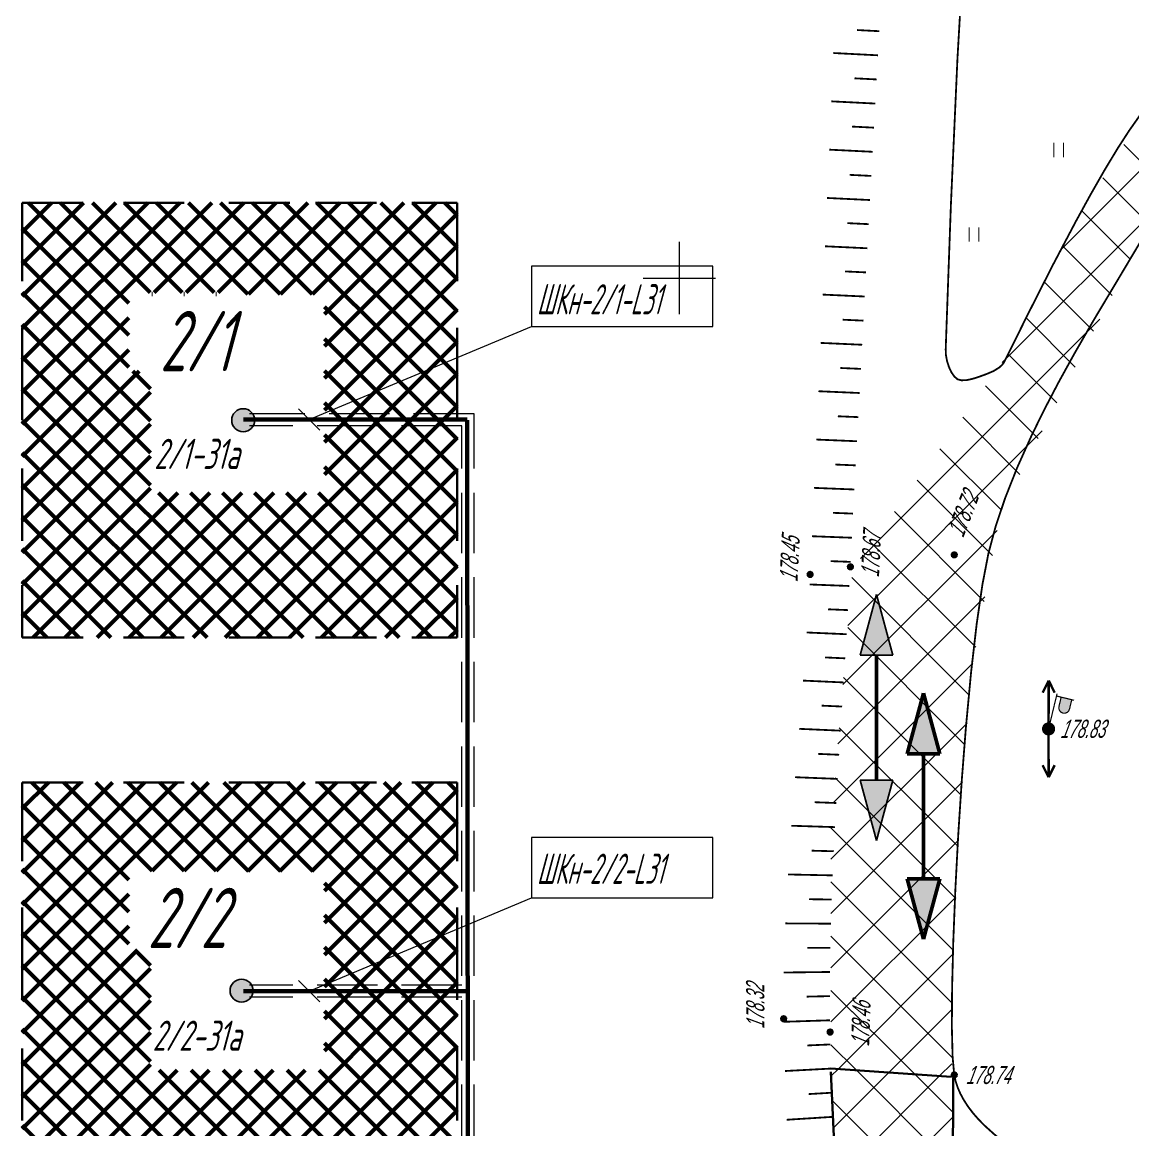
# Model space of a CAD drawing. Header units: millimetres. Extents: x 152217 to 562659, y 54507 to 219294.
# Drawn here: x 559817.1 to 559909.1, y 219066.9 to 219158.6 of the extents above; entities that cross this region are included whole.
import ezdxf
from ezdxf.enums import TextEntityAlignment as Align

# ---------------------------------------------------------------- set-up
doc = ezdxf.new("R2010")
doc.units = ezdxf.units.MM
for name, pattern in [('Cплошная', [0]), ('gost5', [7, 5, -2, 0]), ('Штриховая 1.5-1.5_0.50', [1.5, 0.75, -0.75])]:
    doc.linetypes.add(name, pattern=pattern)
doc.layers.get('0').update_dxf_attribs({"lineweight": 18})
for name, color, linetype in [('dimension', 1, 'Continuous'), ('ЛЭП н.напряж. застроен. терр.', 7, 'Continuous'), ('Проезжие части улиц и тротуаров (без бортового камня)', 7, 'Continuous'), ('Растительность травяная луговая', 7, 'Continuous'), ('Рельеф', 7, 'Continuous'), ('Сетка координатная', 7, 'Continuous'), ('Фонарь электр._ на ж.б. столб', 7, 'Continuous')]:
    doc.layers.add(name, color=color, linetype=linetype)
for name, color, linetype, lineweight in [('OSN', 7, 'Continuous', 60), ('ИИ_ОФОРМЛЕНИЕ_025', 7, 'Continuous', 25), ('Текст_КИП', 2, 'Continuous', 25), ('Эл.кабель', 2, 'Continuous', 50)]:
    doc.layers.add(name, color=color, linetype=linetype, lineweight=lineweight)
doc.styles.get("Standard").update_dxf_attribs({"font": 'simplex.shx', "width": 0.6, "oblique": 15})

# ---------------------------------------------------------------- blocks, each defined once
blk = doc.blocks.new('2011 - 401 трава')
at = {"color": 7, "linetype": 'Continuous', "lineweight": 0, "const_width": 0.1, "flags": 128}
for points in [[(0, 0), (0, 1.2)], [(0.8, 0), (0.8, 1.2)]]:
    blk.add_lwpolyline(points, dxfattribs=at)
blk = doc.blocks.new('4031 - 114.4 ЛЭП низкого напряжения_MIRROR')
at = {"color": 7, "linetype": 'Continuous', "lineweight": 0, "const_width": 0.2, "flags": 128}
for points in [[(-4, 0), (-3, 0.5)], [(-3, -0.5), (-4, 0)], [(-0.5, 0), (-4, 0)]]:
    blk.add_lwpolyline(points, dxfattribs=at)
blk = doc.blocks.new('4031 - 114.4 ЛЭП низкого напряжения')
at = {"color": 7, "linetype": 'Continuous', "lineweight": 0, "const_width": 0.2, "flags": 128}
for points in [[(0.5, 0), (4, 0)], [(4, 0), (3, 0.5)], [(3, -0.5), (4, 0)]]:
    blk.add_lwpolyline(points, dxfattribs=at)
blk = doc.blocks.new('33 - 110.1.1 фонарь на жб столб')
at = {"true_color": 0xffffff}
for points in [[(1.3, 2.8), (0.4, 2.8), (0.4, 2), (0.46028, 1.775), (0.625, 1.6103), (0.85, 1.55), (1.075, 1.6103), (1.2397, 1.775), (1.3, 2)], [(0, 0.5), (-0.25, 0.43302), (-0.43302, 0.25002), (-0.5, 0.00002), (-0.43302, -0.24998), (-0.25, -0.433), (-0.00002, -0.5), (0.24998, -0.433), (0.433, -0.25), (0.5, 0), (0.433, 0.25), (0.25, 0.43302)]]:
    blk.add_hatch(color=7, dxfattribs=at).paths.add_polyline_path(points)
at = {"color": 7, "linetype": 'Continuous', "lineweight": 0, "const_width": 0.1, "flags": 128}
for points in [[(0, 0.5), (0, 3)], [(0, 2.8), (1.5, 2.8)], [(0.4, 2.8), (0.4, 2)], [(1.3, 2.8), (1.3, 2)], [(1.3, 2), (1.265746, 1.827792), (1.168198, 1.681802), (1.022208, 1.584254), (0.85, 1.55), (0.677792, 1.584254), (0.531802, 1.681802), (0.434254, 1.827792), (0.4, 2)]]:
    blk.add_lwpolyline(points, dxfattribs=at)
at = {"color": 7, "linetype": 'Continuous', "lineweight": 0, "true_color": 0xffffff, "const_width": 0.02, "flags": 128}
for points in [[(1.3, 2.8), (0.4, 2.8), (0.4, 2), (0.460289, 1.775), (0.625, 1.610289), (0.85, 1.55), (1.075, 1.610289), (1.239711, 1.775), (1.3, 2), (1.3, 2.8)], [(0, 0.5), (-0.25, 0.433013), (-0.433013, 0.25), (-0.5, 0), (-0.433013, -0.25), (-0.25, -0.433013), (0, -0.5), (0.25, -0.433013), (0.433013, -0.25), (0.5, 0), (0.433013, 0.25), (0.25, 0.433013), (0, 0.5)]]:
    blk.add_lwpolyline(points, close=True, dxfattribs=at)
at = {"color": 7, "linetype": 'Continuous', "lineweight": 0, "const_width": 0.1, "flags": 128}
for points in [[(0, 0.5), (0.191342, 0.46194), (0.353553, 0.353553), (0.46194, 0.191342), (0.5, 0), (0.46194, -0.191342), (0.353553, -0.353553), (0.191342, -0.46194), (0, -0.5), (-0.191342, -0.46194), (-0.353553, -0.353553), (-0.46194, -0.191342), (-0.5, 0), (-0.46194, 0.191342), (-0.353553, 0.353553), (-0.191342, 0.46194), (0, 0.5)], [(0.086189, -0.05071), (0.096802, 0.025087), (0.05071, 0.086189), (-0.025087, 0.096802), (-0.086189, 0.05071), (-0.096802, -0.025087), (-0.05071, -0.086189), (0.025087, -0.096802), (0.086189, -0.05071)]]:
    blk.add_lwpolyline(points, close=True, dxfattribs=at)
blk = doc.blocks.new('118 - 330 отм высот')
blk.add_hatch(color=7).paths.add_polyline_path([(0.098, 0.12), (0.002, 0.155), (-0.095, 0.121), (-0.146, 0.032), (-0.129, -0.069), (-0.05, -0.135), (0.052, -0.136), (0.131, -0.07), (0.149, 0.031)])
at = {"color": 7, "linetype": 'Continuous', "lineweight": 0, "const_width": 0.01, "flags": 128}
blk.add_lwpolyline([(0.098, 0.12), (0.002, 0.155), (-0.095, 0.121), (-0.146, 0.032), (-0.129, -0.069), (-0.05, -0.135), (0.052, -0.136), (0.131, -0.07), (0.149, 0.031), (0.098, 0.12)], close=True, dxfattribs=at)
blk = doc.blocks.new('Крест')
at = {"color": 0, "linetype": 'Continuous', "lineweight": 0, "flags": 128}
for points in [[(0, -1), (0, 1)], [(-1, 0), (1, 0)]]:
    blk.add_lwpolyline(points, dxfattribs=at)

msp = doc.modelspace()

# ---------------------------------------------------------------- hatches: boundary and pattern name
h = msp.add_hatch(color=7)
h.dxf.hatch_style = 1
edge = h.paths.add_edge_path()
edge.add_arc((559835.4331, 219125.6845), 0.9529, 0, 360)
edge = h.paths.add_edge_path()
edge.add_arc((559835.2975, 219078.4549), 0.9529, 0, 360)
at = {"layer": 'OSN', "linetype": 'Continuous'}
h = msp.add_hatch(dxfattribs=at)
h.set_pattern_fill('ANSI37', color=256, scale=15, style=0)
h.set_pattern_definition([(45, (552862.0068, 220825.1986), (-1.3258252, 1.3258252), []), (135, (552862.0068, 220825.1986), (-1.3258252, -1.3258252), [])])
h.paths.add_polyline_path([(559853.1382, 219047.6873), (559829.1382, 219047.6873), (559829.1382, 219023.6873), (559853.1382, 219023.6873)])
h.paths.add_polyline_path([(559827.0355, 219119.6059), (559840.8212, 219119.6059), (559840.8212, 219133.3202), (559827.0355, 219133.3202)], flags=24)
h.paths.add_polyline_path([(559826.0712, 219071.6059), (559841.7855, 219071.6059), (559841.7855, 219085.3202), (559826.0712, 219085.3202)], flags=24)
h.paths.add_polyline_path([(559837.7033, 219032.0511), (559843.7033, 219032.0511), (559843.7033, 219041.0511), (559837.7033, 219041.0511)], flags=24)
h.paths.add_polyline_path([(559827.3064, 219129.7329), (559827.3064, 219136.1085), (559835.5794, 219136.1085), (559835.5794, 219136.2548), (559825.9685, 219136.2548), (559825.9685, 219129.7329)])
h.paths.add_polyline_path([(559853.1382, 219143.6873), (559817.1382, 219143.6873), (559817.1382, 219107.6873), (559853.1382, 219107.6873)])
h.paths.add_polyline_path([(559827.7632, 219119.6674), (559827.7632, 219136.1183), (559842.1659, 219136.1183), (559842.1659, 219119.6674)])
h.paths.add_polyline_path([(559827.7632, 219129.5867), (559827.7632, 219136.1085), (559827.3064, 219136.1085), (559827.3064, 219129.5867)])
h.paths.add_polyline_path([(559853.1382, 219095.6873), (559817.1382, 219095.6873), (559817.1382, 219059.6873), (559853.1382, 219059.6873)])
h.paths.add_polyline_path([(559827.7632, 219071.8847), (559827.7632, 219088.3355), (559842.1659, 219088.3355), (559842.1659, 219071.8847)])
h.paths.add_polyline_path([(559827.7632, 219081.8412), (559827.7632, 219088.3355), (559835.5794, 219088.3355), (559835.5794, 219088.3631), (559825.9685, 219088.3631), (559825.9685, 219081.8412)])
at = {"layer": 'ИИ_ОФОРМЛЕНИЕ_025'}
h = msp.add_hatch(color=5, dxfattribs=at)
h.dxf.hatch_style = 1
h.paths.add_polyline_path([(559887.8634, 219090.8806), (559889.2191, 219095.8806), (559886.5076, 219095.8806)])
h.paths.add_polyline_path([(559887.8634, 219111.2423), (559886.5076, 219106.2423), (559889.2191, 219106.2423)])
at = {"layer": 'ИИ_ОФОРМЛЕНИЕ_025', "lineweight": 50}
h = msp.add_hatch(color=1, dxfattribs=at)
h.dxf.hatch_style = 1
h.paths.add_polyline_path([(559891.7493, 219082.7102), (559893.105, 219087.7102), (559890.3935, 219087.7102)])
h.paths.add_polyline_path([(559891.7493, 219103.0718), (559890.3935, 219098.0718), (559893.105, 219098.0718)])

# ---------------------------------------------------------------- linework, layer by layer
for p, q in [((559840.9015, 219125.736), (559859.3099, 219133.444)), ((559840.0175, 219126.62), (559841.7855, 219124.852)), ((559840.9015, 219078.425), (559859.3099, 219086.1329)), ((559840.0175, 219079.309), (559841.7855, 219077.541))]:
    msp.add_line(p, q)
at = {"linetype": 'gost5'}
for p, q in [((559854.544, 219126.2186), (559835.9501, 219126.2186)), ((559854.544, 219023.6778), (559854.544, 219126.2135)), ((559853.5466, 219125.2256), (559835.9501, 219125.2256)), ((559853.5466, 219023.6778), (559853.5466, 219125.2256)), ((559853.5442, 219078.9149), (559835.9501, 219078.9149)), ((559853.5442, 219077.9219), (559835.9501, 219077.9219))]:
    msp.add_line(p, q, dxfattribs=at)
for points in [[(559859.3099, 219133.444), (559874.3099, 219133.444), (559874.3099, 219138.444), (559859.3099, 219138.444)], [(559859.3099, 219086.1329), (559874.3099, 219086.1329), (559874.3099, 219091.1329), (559859.3099, 219091.1329)]]:
    msp.add_lwpolyline(points, close=True)
at = {"layer": 'dimension', "color": 0, "linetype": 'ByBlock', "ltscale": 0.01}
for centre in [(559835.4331, 219125.6845), (559835.2975, 219078.4549)]:
    msp.add_circle(centre, 0.9529, dxfattribs=at)
at = {"layer": 'OSN', "color": 6, "linetype": 'Continuous', "lineweight": 30}
for p, q in [((559817.1382, 219143.6873), (559822.1771, 219143.6873)), ((559817.1382, 219143.6873), (559817.1382, 219137.1897)), ((559825.5168, 219143.6873), (559830.5557, 219143.6873)), ((559834.2448, 219143.6873), (559839.2837, 219143.6873)), ((559841.4325, 219143.6873), (559846.4714, 219143.6873)), ((559849.3903, 219143.6873), (559853.1382, 219143.6873)), ((559853.1382, 219143.6873), (559853.1382, 219137.1897)), ((559817.1382, 219133.3441), (559817.1382, 219125.6873)), ((559853.1382, 219133.3441), (559853.1382, 219125.6873)), ((559817.1382, 219121.6744), (559817.1382, 219115.6924)), ((559853.1382, 219121.6744), (559853.1382, 219115.6924)), ((559817.1382, 219112.0178), (559817.1382, 219107.6873)), ((559853.1382, 219112.0178), (559853.1382, 219107.6873)), ((559817.1382, 219107.6873), (559822.1771, 219107.6873)), ((559825.5168, 219107.6873), (559830.5557, 219107.6873)), ((559834.2448, 219107.6873), (559839.2837, 219107.6873)), ((559841.4325, 219107.6873), (559846.4714, 219107.6873)), ((559849.3903, 219107.6873), (559853.1382, 219107.6873)), ((559817.1382, 219095.6873), (559822.1771, 219095.6873)), ((559817.1382, 219095.6873), (559817.1382, 219089.1897)), ((559825.5168, 219095.6873), (559830.5557, 219095.6873)), ((559834.2448, 219095.6873), (559839.2837, 219095.6873)), ((559841.4325, 219095.6873), (559846.4714, 219095.6873)), ((559849.3903, 219095.6873), (559853.1382, 219095.6873)), ((559853.1382, 219095.6873), (559853.1382, 219089.1897)), ((559817.1382, 219085.3441), (559817.1382, 219077.6873)), ((559853.1382, 219085.3441), (559853.1382, 219077.6873)), ((559817.1382, 219073.6744), (559817.1382, 219067.6924)), ((559853.1382, 219073.6744), (559853.1382, 219067.6924))]:
    msp.add_line(p, q, dxfattribs=at)
at = {"layer": 'ИИ_ОФОРМЛЕНИЕ_025', "color": 6}
for p, q in [((559903.2227, 219139.8983), (559928.2736, 219164.9492)), ((559912.4316, 219144.4188), (559908.3346, 219148.5157)), ((559910.6299, 219141.7303), (559906.612, 219145.7482)), ((559898.2757, 219130.4612), (559912.8343, 219145.0198)), ((559908.8899, 219138.9802), (559904.8894, 219142.9807)), ((559907.3641, 219136.0158), (559903.3102, 219140.0698)), ((559905.8384, 219133.0514), (559901.7936, 219137.0962)), ((559904.3127, 219130.087), (559900.2771, 219134.1226)), ((559902.7869, 219127.1226), (559898.7606, 219131.149)), ((559901.2612, 219124.1582), (559896.8834, 219128.5361)), ((559899.7355, 219121.1938), (559894.9989, 219125.9304)), ((559884.6671, 219098.8921), (559896.8396, 219111.0646)), ((559895.2165, 219098.772), (559885.478, 219108.5106)), ((559884.2538, 219093.9886), (559895.8345, 219105.5693)), ((559894.8877, 219094.6107), (559885.1289, 219104.3696)), ((559884.0865, 219089.3312), (559895.3614, 219100.6061)), ((559894.5943, 219090.414), (559884.7798, 219100.2285)), ((559894.4212, 219086.097), (559884.4307, 219096.0875)), ((559884.0865, 219084.8411), (559894.9762, 219095.7308)), ((559894.248, 219081.78), (559884.0865, 219091.9415)), ((559884.0865, 219080.351), (559894.6129, 219090.8773)), ((559888.8842, 219071.6783), (559894.1173, 219076.9114)), ((559893.0899, 219071.3939), (559894.1031, 219072.407)), ((559884.1098, 219071.394), (559884.6785, 219071.9627)), ((559884.3092, 219067.1033), (559888.8842, 219071.6783)), ((559884.5086, 219062.8125), (559893.0899, 219071.3939)), ((559894.1895, 219063.878), (559886.2083, 219071.8592)), ((559894.2036, 219068.354), (559891.0241, 219071.5336)), ((559894.1753, 219059.4021), (559884.2037, 219069.3737)), ((559884.708, 219058.5218), (559894.2026, 219068.0164))]:
    msp.add_line(p, q, dxfattribs=at)
at = {"layer": 'ИИ_ОФОРМЛЕНИЕ_025', "color": 5}
for p, q in [((559887.8634, 219111.2423), (559886.5076, 219106.2423)), ((559887.8634, 219111.2423), (559889.2191, 219106.2423)), ((559889.2191, 219106.2423), (559886.5076, 219106.2423)), ((559889.2191, 219095.8806), (559886.5076, 219095.8806)), ((559887.8634, 219090.8806), (559886.5076, 219095.8806)), ((559887.8634, 219090.8806), (559889.2191, 219095.8806))]:
    msp.add_line(p, q, dxfattribs=at)
at = {"layer": 'ИИ_ОФОРМЛЕНИЕ_025', "color": 5, "lineweight": 50}
msp.add_line((559887.8634, 219106.2423), (559887.8634, 219095.8806), dxfattribs=at)
at = {"layer": 'ИИ_ОФОРМЛЕНИЕ_025', "color": 1, "lineweight": 50}
for p, q in [((559891.7493, 219103.0718), (559890.3935, 219098.0718)), ((559891.7493, 219103.0718), (559893.105, 219098.0718)), ((559893.105, 219098.0718), (559890.3935, 219098.0718)), ((559891.7493, 219098.0718), (559891.7493, 219087.7102)), ((559893.105, 219087.7102), (559890.3935, 219087.7102)), ((559891.7493, 219082.7102), (559890.3935, 219087.7102)), ((559891.7493, 219082.7102), (559893.105, 219087.7102))]:
    msp.add_line(p, q, dxfattribs=at)
at = {"layer": 'ИИ_ОФОРМЛЕНИЕ_025', "color": 6, "lineweight": 30}
msp.add_line((559894.0444, 219071.3293, 357.486), (559884.0865, 219072.0027), dxfattribs=at)
msp.add_lwpolyline([(559884.0941, 219071.7333), (559886.4954, 219020.0589), (559889.6665, 218913.5509), (559889.0029, 218900.4572)], dxfattribs=at)
at = {"layer": 'Проезжие части улиц и тротуаров (без бортового камня)', "color": 7, "linetype": 'Штриховая 1.5-1.5_0.50', "lineweight": 0, "const_width": 0.15, "flags": 128}
msp.add_lwpolyline([(559954.4331, 219194.1299), (559954.6604, 219194.0426), (559954.7789, 219193.9228), (559954.7889, 219193.7698), (559954.6906, 219193.5827), (559954.4842, 219193.3612), (559954.1677, 219193.1026), (559953.1883, 219192.462), (559951.7291, 219191.6402), (559949.3457, 219190.3877), (559947.5318, 219189.4405), (559945.6609, 219188.4295), (559944.1883, 219187.5781), (559943.0029, 219186.8221), (559942.0858, 219186.1484), (559939.8232, 219184.2724), (559937.2798, 219182.0759), (559934.2541, 219179.363), (559931.3863, 219176.6851), (559928.3532, 219173.7078), (559925.7916, 219171.0173), (559923.111, 219167.9893), (559920.067, 219164.3874), (559916.9044, 219160.5011), (559913.885, 219156.6518), (559911.0401, 219152.8622), (559908.7842, 219149.6645), (559907.8357, 219148.1981), (559906.7812, 219146.4519), (559905.6232, 219144.4299), (559904.3652, 219142.1384), (559902.4425, 219138.489), (559900.3444, 219134.3491), (559899.027, 219131.6852), (559898.4339, 219130.4947), (559898.2733, 219130.2741), (559898.0589, 219130.0701), (559897.561, 219129.7557), (559897.0273, 219129.5282), (559896.843, 219129.4588), (559896.2815, 219129.2534), (559895.7685, 219129.0968), (559895.3382, 219129.006), (559894.8878, 219128.9847), (559894.5699, 219129.0753), (559894.3083, 219129.301), (559894.0609, 219129.6608), (559893.86, 219130.0917), (559893.706, 219130.5753), (559893.6131, 219131.073), (559893.5939, 219131.528), (559893.6201, 219132.3094), (559894.0204, 219143.4325), (559894.5683, 219155.6669), (559895.1518, 219165.7819), (559895.5756, 219171.4784), (559896.0067, 219175.952), (559896.2243, 219177.7228), (559896.4431, 219179.1809), (559896.6627, 219180.3254), (559896.8833, 219181.1553), (559897.1489, 219181.8665), (559897.4771, 219182.5735), (559897.8675, 219183.2753), (559898.3195, 219183.9709), (559898.8325, 219184.6594), (559899.4056, 219185.3392), (559900.0374, 219186.0091), (559900.7266, 219186.6674), (559902.0777, 219187.7963), (559903.5887, 219188.8728), (559905.2424, 219189.8846), (559907.0133, 219190.8161), (559908.7034, 219191.5815), (559910.4336, 219192.2521), (559912.1687, 219192.8144), (559913.8671, 219193.2548), (559914.7144, 219193.4159), (559915.7882, 219193.5684), (559918.6025, 219193.8455), (559922.2744, 219194.0826), (559926.7226, 219194.2742), (559930.8563, 219194.3934), (559935.2906, 219194.4744), (559939.8476, 219194.5139), (559944.2512, 219194.5093), (559948.042, 219194.4638), (559951.1312, 219194.3814), (559953.3019, 219194.2679), (559954.4331, 219194.1299)], close=True, dxfattribs=at)
msp.add_lwpolyline([(560001.6216, 219192.1699), (559984.9337, 219192.6198), (559971.3836, 219192.9102), (559966.6439, 219192.9454), (559964.1091, 219192.8817), (559963.3925, 219192.7879), (559962.6618, 219192.617), (559961.912, 219192.3679), (559961.1345, 219192.0378), (559959.8513, 219191.3569), (559958.3422, 219190.3995), (559957.3226, 219189.7033), (559955.6577, 219188.5838), (559955.2803, 219188.3426), (559951.6356, 219185.9832), (559948.7003, 219184.0056), (559946.0931, 219182.1635), (559943.176, 219179.9564), (559941.9377, 219178.9465), (559940.8485, 219178.001), (559938.3298, 219175.6286), (559935.1668, 219172.4741), (559931.8173, 219169.0047), (559928.4473, 219165.4019), (559925.2704, 219161.887), (559922.7105, 219158.9213), (559920.4149, 219156.1091), (559918.252, 219153.3264), (559916.0959, 219150.3976), (559914.0829, 219147.4933), (559912.1118, 219144.4523), (559910.296, 219141.4326), (559908.1654, 219137.8523), (559905.781, 219133.858), (559904.2693, 219131.2352), (559902.9466, 219128.838), (559901.766, 219126.5809), (559900.7158, 219124.4413), (559899.5119, 219121.7597), (559898.5147, 219119.2371), (559897.7199, 219116.8624), (559897.1257, 219114.6306), (559896.6333, 219112.0763), (559896.153, 219108.7805), (559895.6921, 219104.7906), (559895.2613, 219100.2001), (559894.9264, 219095.8994), (559894.6338, 219091.3968), (559894.3946, 219086.8639), (559894.221, 219082.528), (559894.1228, 219078.6589), (559894.1037, 219075.426), (559894.1643, 219072.9958), (559894.3022, 219071.4675), (559894.4158, 219070.9522), (559894.5861, 219070.4344), (559894.8129, 219069.9146), (559895.096, 219069.3935), (559895.4351, 219068.8716), (559895.8296, 219068.3498), (559896.2787, 219067.8293), (559896.7815, 219067.311), (559897.7304, 219066.46), (559898.8145, 219065.6269), (559900.0215, 219064.8214), (559901.3285, 219064.0587), (559902.4698, 219063.4701), (559903.6282, 219062.9395), (559904.7666, 219062.4843), (559905.8302, 219062.1264), (559906.7426, 219061.9064), (559907.7085, 219061.7788), (559908.7322, 219061.743), (559909.8204, 219061.7987), (559910.7939, 219061.9169), (559911.8281, 219062.1014), (559912.934, 219062.3541), (559914.1341, 219062.6801), (559916.0152, 219063.2694), (559918.6094, 219064.1662)], dxfattribs=at)
at = {"layer": 'Рельеф', "color": 7, "linetype": 'Cплошная', "lineweight": 0, "const_width": 0.15, "flags": 128}
for points in [[(559888.0921, 219157.892), (559886.2402, 219157.9883)], [(559887.9834, 219155.895), (559884.3004, 219156.0846)], [(559887.8747, 219153.8979), (559886.0436, 219153.9913)], [(559887.7658, 219151.9009), (559884.1246, 219152.0847)], [(559887.6569, 219149.9038), (559885.8468, 219149.9943)], [(559887.548, 219147.9068), (559883.9486, 219148.0848)], [(559887.4391, 219145.9098), (559885.6498, 219145.9973)], [(559887.3302, 219143.9127), (559883.7722, 219144.0848)], [(559887.2213, 219141.9157), (559885.4526, 219142.0002)], [(559887.1124, 219139.9187), (559883.5954, 219140.0848)], [(559887.0037, 219137.9216), (559885.2553, 219138.0032)], [(559886.895, 219135.9246), (559883.4182, 219136.0847)], [(559886.7864, 219133.9275), (559885.0579, 219134.0061)], [(559886.678, 219131.9305), (559883.2404, 219132.0845)], [(559886.5698, 219129.9334), (559884.8605, 219130.0089)], [(559886.4618, 219127.9363), (559883.0617, 219128.0842)], [(559886.3542, 219125.9392), (559884.6631, 219126.0116)], [(559886.2469, 219123.9421), (559882.8821, 219124.0835)], [(559886.1401, 219121.945), (559884.4659, 219122.014)], [(559886.0339, 219119.9478), (559882.7008, 219120.0822)], [(559885.9285, 219117.9506), (559884.2689, 219118.0157)], [(559885.8244, 219115.9533), (559882.5169, 219116.0789)], [(559885.7222, 219113.9559), (559884.0726, 219114.0155)], [(559885.6195, 219111.9585), (559882.326, 219112.0856)], [(559885.5091, 219109.9616), (559883.8612, 219110.0301)], [(559885.3925, 219107.965), (559882.0842, 219108.1098)], [(559885.2713, 219105.9687), (559883.6066, 219106.0438)], [(559885.1471, 219103.9725), (559881.7889, 219104.126)], [(559885.0215, 219101.9765), (559883.3249, 219102.0535)], [(559884.8962, 219099.9804), (559881.4627, 219100.1326)], [(559884.7728, 219097.9842), (559883.034, 219098.058)], [(559884.6529, 219095.9878), (559881.1286, 219096.1277)], [(559884.5383, 219093.9911), (559882.7521, 219094.0557)], [(559884.4304, 219091.994), (559880.81, 219092.1091)], [(559884.331, 219089.9965), (559882.4975, 219090.0452)], [(559884.2417, 219087.9985), (559880.5307, 219088.0749)], [(559884.1642, 219086), (559882.2889, 219086.0258)], [(559884.1001, 219084.001), (559880.3154, 219084.024)], [(559884.051, 219082.0016), (559882.1453, 219081.997)], [(559884.0187, 219080.0019), (559880.1893, 219079.957)], [(559884.0048, 219078.0019), (559882.0862, 219077.96)], [(559884.0109, 219076.002), (559880.1781, 219075.876)], [(559884.0389, 219074.0022), (559882.1293, 219073.9169)], [(559884.0865, 219072.0027), (559880.2809, 219071.8005)], [(559884.1471, 219070.0037), (559882.2507, 219069.8918)], [(559884.2166, 219068.0049), (559880.4361, 219067.7655)]]:
    msp.add_lwpolyline(points, dxfattribs=at)
at = {"layer": 'Эл.кабель', "color": 6, "lineweight": 60}
for p, q in [((559853.9834, 219125.736), (559835.4468, 219125.736)), ((559854.0739, 219022.8492), (559853.9834, 219125.6873)), ((559853.9834, 219078.425), (559835.4468, 219078.425))]:
    msp.add_line(p, q, dxfattribs=at)

# ---------------------------------------------------------------- block references
at = {"layer": 'ЛЭП н.напряж. застроен. терр.', "color": 7, "zscale": 2}
for name, rotation in [('4031 - 114.4 ЛЭП низкого напряжения_MIRROR', 269.8334779999898), ('4031 - 114.4 ЛЭП низкого напряжения', 270.083823000021)]:
    msp.add_blockref(name, (559902.1107, 219100.1256), dxfattribs=dict(at, rotation=rotation))
at = {"layer": 'Растительность травяная луговая', "color": 7, "zscale": 2}
for p in [(559902.541, 219147.4572), (559895.541, 219140.4572)]:
    msp.add_blockref('2011 - 401 трава', p, dxfattribs=at)
at = {"layer": 'Рельеф', "color": 7, "xscale": 2, "yscale": 2, "zscale": 2}
for p in [(559894.3006, 219114.5247, 357.444), (559885.701, 219113.5332, 357.332), (559882.3672, 219112.9049, 356.898), (559902.1107, 219100.1256, 357.662), (559880.1751, 219076.1174, 356.648), (559884.0217, 219075.0196, 356.928), (559894.3022, 219071.4675, 357.486)]:
    msp.add_blockref('118 - 330 отм высот', p, dxfattribs=at)
at = {"layer": 'Сетка координатная', "color": 136, "true_color": 0x008080, "xscale": 3, "yscale": 3, "zscale": 2}
msp.add_blockref('Крест', (559871.541, 219137.4572), dxfattribs=at)
msp.add_blockref('Крест', (559871.541, 219137.4572), dxfattribs=at)
msp.add_blockref('Крест', (559871.541, 219137.4572), dxfattribs=at)
at = {"layer": 'Фонарь электр._ на ж.б. столб', "color": 7, "zscale": 2, "rotation": 346.4797719999943}
msp.add_blockref('33 - 110.1.1 фонарь на жб столб', (559902.1107, 219100.1256), dxfattribs=at)

# ---------------------------------------------------------------- texts
at = {"layer": 'OSN', "color": 7, "linetype": 'Continuous', "lineweight": 30, "oblique": 15, "width": 0.6}
for s, p in [('2/1', (559831.5091, 219129.7329)), ('2/2', (559830.7693, 219081.9731))]:
    msp.add_text(s, height=5, dxfattribs=at).set_placement(p, align=Align.CENTER)
at = {"layer": 'Рельеф', "color": 7, "char_height": 1.5, "attachment_point": 4, "bg_fill": 3, "box_fill_scale": 1, "bg_fill_color": 256, "bg_fill_transparency": 0}
for s, insert, rotation in [('{\\fD431|c1|b0|i1;\\l\\C0;178.45}', (559880.5847, 219112.3589), 87.01628), ('{\\fD431|c1|b0|i1;\\l\\C0;178.67}', (559887.3317, 219112.7337), 87.183191), ('{\\fD431|c1|b0|i1;\\l\\C0;178.32}', (559877.8498, 219075.3268), 90.326341), ('{\\fD431|c1|b0|i1;\\l\\C0;178.46}', (559886.5126, 219073.883), 87.991756)]:
    msp.add_mtext(s, dxfattribs=dict(at, insert=insert, rotation=rotation))
at = {"layer": 'Текст_КИП', "color": 6, "oblique": 15, "width": 0.5}
for s, p in [('ШКн-2/1-L31', (559859.7394, 219134.4448)), ('ШКн-2/2-L31', (559859.7394, 219087.2984))]:
    msp.add_text(s, height=2.5, dxfattribs=at).set_placement(p)
at = {"layer": 'Текст_КИП', "oblique": 15, "width": 0.6}
for s, p in [('2/1-31а', (559831.5821, 219121.6467)), ('2/2-31а', (559831.5821, 219073.4752))]:
    msp.add_text(s, height=2.5, dxfattribs=at).set_placement(p, align=Align.CENTER)

# ---------------------------------------------------------------- next in the draw order: linework, layer by layer
at = {"layer": 'ИИ_ОФОРМЛЕНИЕ_025', "color": 6}
for p, q in [((559895.5453, 219102.9334), (559885.827, 219112.6516)), ((559894.1189, 219077.419), (559884.0865, 219087.4514)), ((559884.0865, 219075.8608), (559894.4253, 219086.1996)), ((559894.1048, 219072.943), (559884.0865, 219082.9613)), ((559884.6785, 219071.9627), (559894.2377, 219081.5218)), ((559891.0241, 219071.5336), (559884.0865, 219078.4711)), ((559886.2083, 219071.8592), (559884.0865, 219073.981))]:
    msp.add_line(p, q, dxfattribs=at)

# ---------------------------------------------------------------- next in the draw order: texts
at = {"layer": 'Рельеф', "color": 7, "insert": (559894.3598, 219116.2009), "char_height": 1.5, "attachment_point": 4, "rotation": 68.700814, "bg_fill": 3, "box_fill_scale": 1, "bg_fill_color": 256, "bg_fill_transparency": 0}
msp.add_mtext('{\\fD431|c1|b0|i1;\\l\\C0;178.72}', dxfattribs=at)
at = {"layer": 'Рельеф', "color": 7, "char_height": 1.5, "attachment_point": 4, "bg_fill": 3, "box_fill_scale": 1, "bg_fill_color": 256, "bg_fill_transparency": 0}
for s, insert in [('{\\fD431|c1|b0|i1;\\l\\C0;178.83}', (559903.1107, 219100.1256)), ('{\\fD431|c1|b0|i1;\\l\\C0;178.74}', (559895.3022, 219071.4675))]:
    msp.add_mtext(s, dxfattribs=dict(at, insert=insert))

# ---------------------------------------------------------------- next in the draw order: linework, layer by layer
at = {"layer": 'ИИ_ОФОРМЛЕНИЕ_025', "color": 6}
for p, q in [((559886.5418, 219114.2372), (559906.3499, 219134.0452)), ((559885.4938, 219108.699), (559901.588, 219124.7932)), ((559898.2098, 219118.2294), (559893.1144, 219123.3248)), ((559897.4651, 219114.484), (559891.2299, 219120.7192)), ((559896.7708, 219110.6882), (559889.3454, 219118.1135)), ((559885.0805, 219103.7955), (559897.8448, 219116.5598)), ((559896.0765, 219106.8923), (559887.4609, 219115.5079))]:
    msp.add_line(p, q, dxfattribs=at)
at = {"layer": 'ИИ_ОФОРМЛЕНИЕ_025', "color": 6, "lineweight": 30}
msp.add_lwpolyline([(559894.5489, 218900.4572), (559895.4189, 218918.244), (559894.6255, 218932.4376), (559893.4066, 218960.4339), (559892.2644, 218989.8755), (559892.152, 219002.1802), (559894.0305, 219013.5935), (559894.2126, 219071.1969)], dxfattribs=at)

doc.saveas('drawing.dxf')
